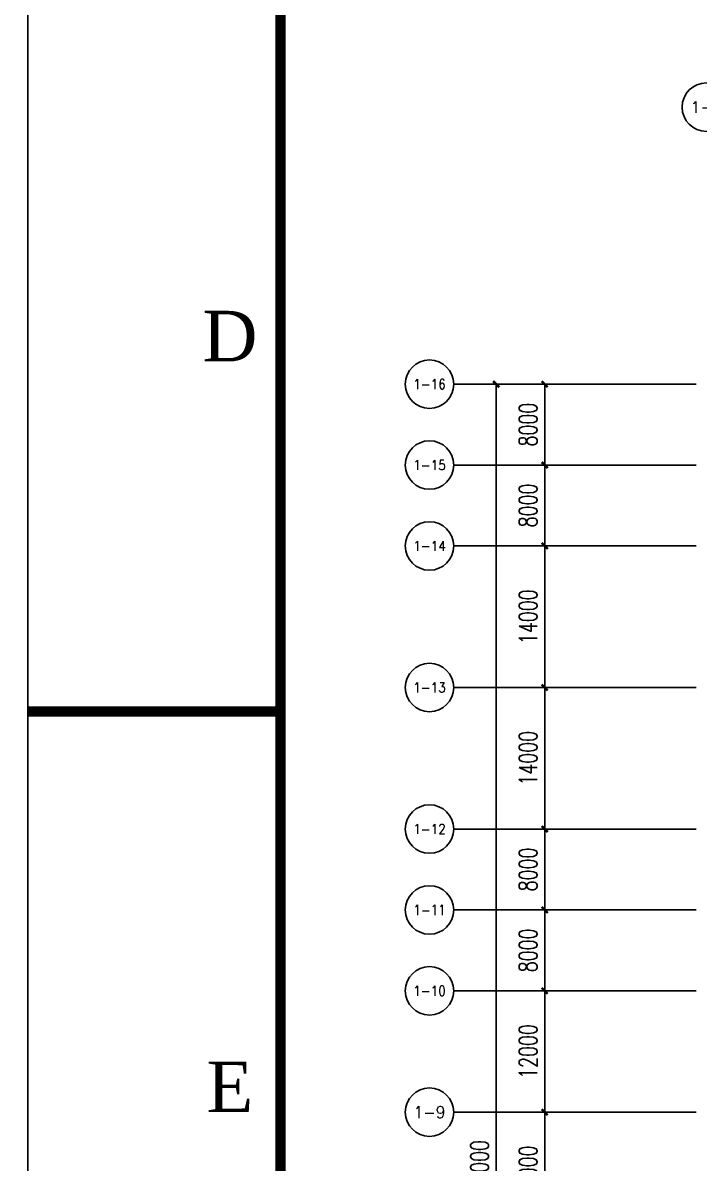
# Model space of a CAD drawing. Header units: millimetres. Extents: x 1218 to 2690, y 1163 to 1758.
# Drawn here: x 1218 to 1284.9, y 1416.1 to 1528.9 of the extents above; entities that cross this region are included whole.
import ezdxf
from ezdxf.enums import TextEntityAlignment as Align

# ---------------------------------------------------------------- set-up
doc = ezdxf.new("R2010")
doc.units = ezdxf.units.MM
doc.layers.add('AXIS', color=3, linetype='Continuous')
doc.layers.add('AXIS_TEXT', color=7, linetype='Continuous')
doc.styles.add('_TCH_AXIS', font='COMPLEX', dxfattribs={"bigfont": 'GBCBIG'})
doc.styles.add('_TCH_DIM_T3', font='SIMPLEX', dxfattribs={"width": 0.705882, "bigfont": 'GBCBIG'})
doc.styles.add('COMPLEX', font='COMPLEX')
doc.styles.add('Times', font='times.ttf')
doc.dimstyles.new('_TCH_ARCH&&600', dxfattribs={"dimtxt": 1785, "dimasz": 600, "dimexe": 1500, "dimexo": 1800, "dimgap": 757.5, "dimtad": 1, "dimdec": 0, "dimtxsty": '_TCH_DIM_T3', "dimblk": 'ARCHTICK', "dimcen": 2.5, "dimclrt": 7, "dimazin": 2, "dimtfac": 1, "dimtdec": 0, "dimtix": 1, "dimtmove": 2, "dimatfit": 3})

# ---------------------------------------------------------------- blocks, each defined once
blk = doc.blocks.new('_ArchTick')
at = {"color": 0, "linetype": 'ByBlock', "const_width": 0.4}
blk.add_lwpolyline([(-0.5, -0.5), (0.5, 0.5)], dxfattribs=at)
blk = doc.blocks.new('*D163')
at = {"layer": 'AXIS', "color": 0, "lineweight": -2, "transparency": 16777216}
for p, q in [((75360, 2022104), (55860, 2022104)), ((57360, 1866104), (57360, 2022104)), ((75360, 1866104), (55860, 1866104))]:
    blk.add_line(p, q, dxfattribs=at)
at = {"layer": 'Defpoints', "color": 0, "transparency": 16777216}
for p in [(57360, 2022104), (77160, 2022104), (77160, 1866104)]:
    blk.add_point(p, dxfattribs=at)
at = {"layer": 'AXIS', "color": 0, "lineweight": -2, "transparency": 16777216, "xscale": 600, "yscale": 600, "zscale": 600}
for p, rotation in [((57360, 2022104), 90), ((57360, 1866104), 270)]:
    blk.add_blockref('_ArchTick', p, dxfattribs=dict(at, rotation=rotation))
at = {"layer": 'AXIS', "color": 7, "transparency": 16777216, "insert": (55710, 1944104), "char_height": 1785, "attachment_point": 5, "rotation": 90, "style": '_TCH_DIM_T3'}
blk.add_mtext('\\A1;156000', dxfattribs=at)
blk = doc.blocks.new('*D171')
at = {"layer": 'AXIS', "color": 0, "lineweight": -2, "transparency": 16777216}
for p, q in [((75360, 1950104), (60660, 1950104)), ((62160, 1938104), (62160, 1950104)), ((75360, 1938104), (60660, 1938104))]:
    blk.add_line(p, q, dxfattribs=at)
at = {"layer": 'Defpoints', "color": 0, "transparency": 16777216}
for p in [(62160, 1950104), (77160, 1950104), (77160, 1938104)]:
    blk.add_point(p, dxfattribs=at)
at = {"layer": 'AXIS', "color": 0, "lineweight": -2, "transparency": 16777216, "xscale": 600, "yscale": 600, "zscale": 600}
for p, rotation in [((62160, 1950104), 90), ((62160, 1938104), 270)]:
    blk.add_blockref('_ArchTick', p, dxfattribs=dict(at, rotation=rotation))
at = {"layer": 'AXIS', "color": 7, "transparency": 16777216, "insert": (60510, 1944104), "char_height": 1785, "attachment_point": 5, "rotation": 90, "style": '_TCH_DIM_T3'}
blk.add_mtext('\\A1;12000', dxfattribs=at)
blk = doc.blocks.new('*D172')
at = {"layer": 'AXIS', "color": 0, "lineweight": -2, "transparency": 16777216}
for p, q in [((75360, 1962104), (60660, 1962104)), ((62160, 1950104), (62160, 1962104)), ((75360, 1950104), (60660, 1950104))]:
    blk.add_line(p, q, dxfattribs=at)
at = {"layer": 'Defpoints', "color": 0, "transparency": 16777216}
for p in [(62160, 1962104), (77160, 1962104), (77160, 1950104)]:
    blk.add_point(p, dxfattribs=at)
at = {"layer": 'AXIS', "color": 0, "lineweight": -2, "transparency": 16777216, "xscale": 600, "yscale": 600, "zscale": 600}
for p, rotation in [((62160, 1962104), 90), ((62160, 1950104), 270)]:
    blk.add_blockref('_ArchTick', p, dxfattribs=dict(at, rotation=rotation))
at = {"layer": 'AXIS', "color": 7, "transparency": 16777216, "insert": (60510, 1956104), "char_height": 1785, "attachment_point": 5, "rotation": 90, "style": '_TCH_DIM_T3'}
blk.add_mtext('\\A1;12000', dxfattribs=at)
blk = doc.blocks.new('*D173')
at = {"layer": 'AXIS', "color": 0, "lineweight": -2, "transparency": 16777216}
for p, q in [((75360, 1970104), (60660, 1970104)), ((62160, 1962104), (62160, 1970104)), ((75360, 1962104), (60660, 1962104))]:
    blk.add_line(p, q, dxfattribs=at)
at = {"layer": 'Defpoints', "color": 0, "transparency": 16777216}
for p in [(62160, 1970104), (77160, 1970104), (77160, 1962104)]:
    blk.add_point(p, dxfattribs=at)
at = {"layer": 'AXIS', "color": 0, "lineweight": -2, "transparency": 16777216, "xscale": 600, "yscale": 600, "zscale": 600}
for p, rotation in [((62160, 1970104), 90), ((62160, 1962104), 270)]:
    blk.add_blockref('_ArchTick', p, dxfattribs=dict(at, rotation=rotation))
at = {"layer": 'AXIS', "color": 7, "transparency": 16777216, "insert": (60510, 1966104), "char_height": 1785, "attachment_point": 5, "rotation": 90, "style": '_TCH_DIM_T3'}
blk.add_mtext('\\A1;8000', dxfattribs=at)
blk = doc.blocks.new('*D174')
at = {"layer": 'AXIS', "color": 0, "lineweight": -2, "transparency": 16777216}
for p, q in [((75360, 1978104), (60660, 1978104)), ((62160, 1970104), (62160, 1978104)), ((75360, 1970104), (60660, 1970104))]:
    blk.add_line(p, q, dxfattribs=at)
at = {"layer": 'Defpoints', "color": 0, "transparency": 16777216}
for p in [(62160, 1978104), (77160, 1978104), (77160, 1970104)]:
    blk.add_point(p, dxfattribs=at)
at = {"layer": 'AXIS', "color": 0, "lineweight": -2, "transparency": 16777216, "xscale": 600, "yscale": 600, "zscale": 600}
for p, rotation in [((62160, 1978104), 90), ((62160, 1970104), 270)]:
    blk.add_blockref('_ArchTick', p, dxfattribs=dict(at, rotation=rotation))
at = {"layer": 'AXIS', "color": 7, "transparency": 16777216, "insert": (60510, 1974104), "char_height": 1785, "attachment_point": 5, "rotation": 90, "style": '_TCH_DIM_T3'}
blk.add_mtext('\\A1;8000', dxfattribs=at)
blk = doc.blocks.new('*D175')
at = {"layer": 'AXIS', "color": 0, "lineweight": -2, "transparency": 16777216}
for p, q in [((75360, 1992104), (60660, 1992104)), ((62160, 1978104), (62160, 1992104)), ((75360, 1978104), (60660, 1978104))]:
    blk.add_line(p, q, dxfattribs=at)
at = {"layer": 'Defpoints', "color": 0, "transparency": 16777216}
for p in [(62160, 1992104), (77160, 1992104), (77160, 1978104)]:
    blk.add_point(p, dxfattribs=at)
at = {"layer": 'AXIS', "color": 0, "lineweight": -2, "transparency": 16777216, "xscale": 600, "yscale": 600, "zscale": 600}
for p, rotation in [((62160, 1992104), 90), ((62160, 1978104), 270)]:
    blk.add_blockref('_ArchTick', p, dxfattribs=dict(at, rotation=rotation))
at = {"layer": 'AXIS', "color": 7, "transparency": 16777216, "insert": (60510, 1985104), "char_height": 1785, "attachment_point": 5, "rotation": 90, "style": '_TCH_DIM_T3'}
blk.add_mtext('\\A1;14000', dxfattribs=at)
blk = doc.blocks.new('*D176')
at = {"layer": 'AXIS', "color": 0, "lineweight": -2, "transparency": 16777216}
for p, q in [((75360, 2006104), (60660, 2006104)), ((62160, 1992104), (62160, 2006104)), ((75360, 1992104), (60660, 1992104))]:
    blk.add_line(p, q, dxfattribs=at)
at = {"layer": 'Defpoints', "color": 0, "transparency": 16777216}
for p in [(62160, 2006104), (77160, 2006104), (77160, 1992104)]:
    blk.add_point(p, dxfattribs=at)
at = {"layer": 'AXIS', "color": 0, "lineweight": -2, "transparency": 16777216, "xscale": 600, "yscale": 600, "zscale": 600}
for p, rotation in [((62160, 2006104), 90), ((62160, 1992104), 270)]:
    blk.add_blockref('_ArchTick', p, dxfattribs=dict(at, rotation=rotation))
at = {"layer": 'AXIS', "color": 7, "transparency": 16777216, "insert": (60510, 1999104), "char_height": 1785, "attachment_point": 5, "rotation": 90, "style": '_TCH_DIM_T3'}
blk.add_mtext('\\A1;14000', dxfattribs=at)
blk = doc.blocks.new('*D177')
at = {"layer": 'AXIS', "color": 0, "lineweight": -2, "transparency": 16777216}
for p, q in [((75360, 2014104), (60660, 2014104)), ((62160, 2006104), (62160, 2014104)), ((75360, 2006104), (60660, 2006104))]:
    blk.add_line(p, q, dxfattribs=at)
at = {"layer": 'Defpoints', "color": 0, "transparency": 16777216}
for p in [(62160, 2014104), (77160, 2014104), (77160, 2006104)]:
    blk.add_point(p, dxfattribs=at)
at = {"layer": 'AXIS', "color": 0, "lineweight": -2, "transparency": 16777216, "xscale": 600, "yscale": 600, "zscale": 600}
for p, rotation in [((62160, 2014104), 90), ((62160, 2006104), 270)]:
    blk.add_blockref('_ArchTick', p, dxfattribs=dict(at, rotation=rotation))
at = {"layer": 'AXIS', "color": 7, "transparency": 16777216, "insert": (60510, 2010104), "char_height": 1785, "attachment_point": 5, "rotation": 90, "style": '_TCH_DIM_T3'}
blk.add_mtext('\\A1;8000', dxfattribs=at)
blk = doc.blocks.new('*D178')
at = {"layer": 'AXIS', "color": 0, "lineweight": -2, "transparency": 16777216}
for p, q in [((75360, 2022104), (60660, 2022104)), ((62160, 2014104), (62160, 2022104)), ((75360, 2014104), (60660, 2014104))]:
    blk.add_line(p, q, dxfattribs=at)
at = {"layer": 'Defpoints', "color": 0, "transparency": 16777216}
for p in [(62160, 2022104), (77160, 2022104), (77160, 2014104)]:
    blk.add_point(p, dxfattribs=at)
at = {"layer": 'AXIS', "color": 0, "lineweight": -2, "transparency": 16777216, "xscale": 600, "yscale": 600, "zscale": 600}
for p, rotation in [((62160, 2022104), 90), ((62160, 2014104), 270)]:
    blk.add_blockref('_ArchTick', p, dxfattribs=dict(at, rotation=rotation))
at = {"layer": 'AXIS', "color": 7, "transparency": 16777216, "insert": (60510, 2018104), "char_height": 1785, "attachment_point": 5, "rotation": 90, "style": '_TCH_DIM_T3'}
blk.add_mtext('\\A1;8000', dxfattribs=at)
blk = doc.blocks.new('_AXISO')
blk.add_circle((0, 0), 0.5)
at = {"layer": 'AXIS_TEXT', "style": 'COMPLEX', "width": 1.041667}
blk.add_attdef('A', text='', height=0.56, dxfattribs=at).set_placement((-0.25, -0.28), (0.25, -0.28), align=Align.FIT)
blk = doc.blocks.new('*D376')
at = {"layer": 'AXIS', "color": 0, "lineweight": -2, "transparency": 16777216}
for p, q in [((75360, 2022104), (55860, 2022104)), ((57360, 1866104), (57360, 2022104)), ((75360, 1866104), (55860, 1866104))]:
    blk.add_line(p, q, dxfattribs=at)
at = {"layer": 'Defpoints', "color": 0, "transparency": 16777216}
for p in [(57360, 2022104), (77160, 2022104), (77160, 1866104)]:
    blk.add_point(p, dxfattribs=at)
at = {"layer": 'AXIS', "color": 0, "lineweight": -2, "transparency": 16777216, "xscale": 600, "yscale": 600, "zscale": 600}
for p, rotation in [((57360, 2022104), 90), ((57360, 1866104), 270)]:
    blk.add_blockref('_ArchTick', p, dxfattribs=dict(at, rotation=rotation))
at = {"layer": 'AXIS', "color": 7, "transparency": 16777216, "insert": (55710, 1944104), "char_height": 1785, "attachment_point": 5, "rotation": 90, "style": '_TCH_DIM_T3'}
blk.add_mtext('\\A1;156000', dxfattribs=at)
blk = doc.blocks.new('*D384')
at = {"layer": 'AXIS', "color": 0, "lineweight": -2, "transparency": 16777216}
for p, q in [((75360, 1950104), (60660, 1950104)), ((62160, 1938104), (62160, 1950104)), ((75360, 1938104), (60660, 1938104))]:
    blk.add_line(p, q, dxfattribs=at)
at = {"layer": 'Defpoints', "color": 0, "transparency": 16777216}
for p in [(62160, 1950104), (77160, 1950104), (77160, 1938104)]:
    blk.add_point(p, dxfattribs=at)
at = {"layer": 'AXIS', "color": 0, "lineweight": -2, "transparency": 16777216, "xscale": 600, "yscale": 600, "zscale": 600}
for p, rotation in [((62160, 1950104), 90), ((62160, 1938104), 270)]:
    blk.add_blockref('_ArchTick', p, dxfattribs=dict(at, rotation=rotation))
at = {"layer": 'AXIS', "color": 7, "transparency": 16777216, "insert": (60510, 1944104), "char_height": 1785, "attachment_point": 5, "rotation": 90, "style": '_TCH_DIM_T3'}
blk.add_mtext('\\A1;12000', dxfattribs=at)
blk = doc.blocks.new('*D385')
at = {"layer": 'AXIS', "color": 0, "lineweight": -2, "transparency": 16777216}
for p, q in [((75360, 1962104), (60660, 1962104)), ((62160, 1950104), (62160, 1962104)), ((75360, 1950104), (60660, 1950104))]:
    blk.add_line(p, q, dxfattribs=at)
at = {"layer": 'Defpoints', "color": 0, "transparency": 16777216}
for p in [(62160, 1962104), (77160, 1962104), (77160, 1950104)]:
    blk.add_point(p, dxfattribs=at)
at = {"layer": 'AXIS', "color": 0, "lineweight": -2, "transparency": 16777216, "xscale": 600, "yscale": 600, "zscale": 600}
for p, rotation in [((62160, 1962104), 90), ((62160, 1950104), 270)]:
    blk.add_blockref('_ArchTick', p, dxfattribs=dict(at, rotation=rotation))
at = {"layer": 'AXIS', "color": 7, "transparency": 16777216, "insert": (60510, 1956104), "char_height": 1785, "attachment_point": 5, "rotation": 90, "style": '_TCH_DIM_T3'}
blk.add_mtext('\\A1;12000', dxfattribs=at)
blk = doc.blocks.new('*D386')
at = {"layer": 'AXIS', "color": 0, "lineweight": -2, "transparency": 16777216}
for p, q in [((75360, 1970104), (60660, 1970104)), ((62160, 1962104), (62160, 1970104)), ((75360, 1962104), (60660, 1962104))]:
    blk.add_line(p, q, dxfattribs=at)
at = {"layer": 'Defpoints', "color": 0, "transparency": 16777216}
for p in [(62160, 1970104), (77160, 1970104), (77160, 1962104)]:
    blk.add_point(p, dxfattribs=at)
at = {"layer": 'AXIS', "color": 0, "lineweight": -2, "transparency": 16777216, "xscale": 600, "yscale": 600, "zscale": 600}
for p, rotation in [((62160, 1970104), 90), ((62160, 1962104), 270)]:
    blk.add_blockref('_ArchTick', p, dxfattribs=dict(at, rotation=rotation))
at = {"layer": 'AXIS', "color": 7, "transparency": 16777216, "insert": (60510, 1966104), "char_height": 1785, "attachment_point": 5, "rotation": 90, "style": '_TCH_DIM_T3'}
blk.add_mtext('\\A1;8000', dxfattribs=at)
blk = doc.blocks.new('*D387')
at = {"layer": 'AXIS', "color": 0, "lineweight": -2, "transparency": 16777216}
for p, q in [((75360, 1978104), (60660, 1978104)), ((62160, 1970104), (62160, 1978104)), ((75360, 1970104), (60660, 1970104))]:
    blk.add_line(p, q, dxfattribs=at)
at = {"layer": 'Defpoints', "color": 0, "transparency": 16777216}
for p in [(62160, 1978104), (77160, 1978104), (77160, 1970104)]:
    blk.add_point(p, dxfattribs=at)
at = {"layer": 'AXIS', "color": 0, "lineweight": -2, "transparency": 16777216, "xscale": 600, "yscale": 600, "zscale": 600}
for p, rotation in [((62160, 1978104), 90), ((62160, 1970104), 270)]:
    blk.add_blockref('_ArchTick', p, dxfattribs=dict(at, rotation=rotation))
at = {"layer": 'AXIS', "color": 7, "transparency": 16777216, "insert": (60510, 1974104), "char_height": 1785, "attachment_point": 5, "rotation": 90, "style": '_TCH_DIM_T3'}
blk.add_mtext('\\A1;8000', dxfattribs=at)
blk = doc.blocks.new('*D388')
at = {"layer": 'AXIS', "color": 0, "lineweight": -2, "transparency": 16777216}
for p, q in [((75360, 1992104), (60660, 1992104)), ((62160, 1978104), (62160, 1992104)), ((75360, 1978104), (60660, 1978104))]:
    blk.add_line(p, q, dxfattribs=at)
at = {"layer": 'Defpoints', "color": 0, "transparency": 16777216}
for p in [(62160, 1992104), (77160, 1992104), (77160, 1978104)]:
    blk.add_point(p, dxfattribs=at)
at = {"layer": 'AXIS', "color": 0, "lineweight": -2, "transparency": 16777216, "xscale": 600, "yscale": 600, "zscale": 600}
for p, rotation in [((62160, 1992104), 90), ((62160, 1978104), 270)]:
    blk.add_blockref('_ArchTick', p, dxfattribs=dict(at, rotation=rotation))
at = {"layer": 'AXIS', "color": 7, "transparency": 16777216, "insert": (60510, 1985104), "char_height": 1785, "attachment_point": 5, "rotation": 90, "style": '_TCH_DIM_T3'}
blk.add_mtext('\\A1;14000', dxfattribs=at)
blk = doc.blocks.new('*D389')
at = {"layer": 'AXIS', "color": 0, "lineweight": -2, "transparency": 16777216}
for p, q in [((75360, 2006104), (60660, 2006104)), ((62160, 1992104), (62160, 2006104)), ((75360, 1992104), (60660, 1992104))]:
    blk.add_line(p, q, dxfattribs=at)
at = {"layer": 'Defpoints', "color": 0, "transparency": 16777216}
for p in [(62160, 2006104), (77160, 2006104), (77160, 1992104)]:
    blk.add_point(p, dxfattribs=at)
at = {"layer": 'AXIS', "color": 0, "lineweight": -2, "transparency": 16777216, "xscale": 600, "yscale": 600, "zscale": 600}
for p, rotation in [((62160, 2006104), 90), ((62160, 1992104), 270)]:
    blk.add_blockref('_ArchTick', p, dxfattribs=dict(at, rotation=rotation))
at = {"layer": 'AXIS', "color": 7, "transparency": 16777216, "insert": (60510, 1999104), "char_height": 1785, "attachment_point": 5, "rotation": 90, "style": '_TCH_DIM_T3'}
blk.add_mtext('\\A1;14000', dxfattribs=at)
blk = doc.blocks.new('*D390')
at = {"layer": 'AXIS', "color": 0, "lineweight": -2, "transparency": 16777216}
for p, q in [((75360, 2014104), (60660, 2014104)), ((62160, 2006104), (62160, 2014104)), ((75360, 2006104), (60660, 2006104))]:
    blk.add_line(p, q, dxfattribs=at)
at = {"layer": 'Defpoints', "color": 0, "transparency": 16777216}
for p in [(62160, 2014104), (77160, 2014104), (77160, 2006104)]:
    blk.add_point(p, dxfattribs=at)
at = {"layer": 'AXIS', "color": 0, "lineweight": -2, "transparency": 16777216, "xscale": 600, "yscale": 600, "zscale": 600}
for p, rotation in [((62160, 2014104), 90), ((62160, 2006104), 270)]:
    blk.add_blockref('_ArchTick', p, dxfattribs=dict(at, rotation=rotation))
at = {"layer": 'AXIS', "color": 7, "transparency": 16777216, "insert": (60510, 2010104), "char_height": 1785, "attachment_point": 5, "rotation": 90, "style": '_TCH_DIM_T3'}
blk.add_mtext('\\A1;8000', dxfattribs=at)
blk = doc.blocks.new('*D391')
at = {"layer": 'AXIS', "color": 0, "lineweight": -2, "transparency": 16777216}
for p, q in [((75360, 2022104), (60660, 2022104)), ((62160, 2014104), (62160, 2022104)), ((75360, 2014104), (60660, 2014104))]:
    blk.add_line(p, q, dxfattribs=at)
at = {"layer": 'Defpoints', "color": 0, "transparency": 16777216}
for p in [(62160, 2022104), (77160, 2022104), (77160, 2014104)]:
    blk.add_point(p, dxfattribs=at)
at = {"layer": 'AXIS', "color": 0, "lineweight": -2, "transparency": 16777216, "xscale": 600, "yscale": 600, "zscale": 600}
for p, rotation in [((62160, 2022104), 90), ((62160, 2014104), 270)]:
    blk.add_blockref('_ArchTick', p, dxfattribs=dict(at, rotation=rotation))
at = {"layer": 'AXIS', "color": 7, "transparency": 16777216, "insert": (60510, 2018104), "char_height": 1785, "attachment_point": 5, "rotation": 90, "style": '_TCH_DIM_T3'}
blk.add_mtext('\\A1;8000', dxfattribs=at)
blk = doc.blocks.new('*U717')
at = {"color": 5}
blk.add_lwpolyline([(0, 0), (1471, 0), (1471, 594), (0, 594)], close=True, dxfattribs=at)
blk = doc.blocks.new('DT1')
at = {"layer": 'AXIS', "color": 252, "true_color": 0x939598}
for p, q in [((77159.9, 2022103.7), (53159.9, 2022103.7)), ((77159.9, 2014103.7), (53159.9, 2014103.7)), ((77159.9, 2006103.7), (53159.9, 2006103.7)), ((77159.9, 1992103.7), (53159.9, 1992103.7)), ((77159.9, 1978103.7), (53159.9, 1978103.7)), ((77159.9, 1970103.7), (53159.9, 1970103.7)), ((77159.9, 1962103.7), (53159.9, 1962103.7)), ((77159.9, 1950103.7), (53159.9, 1950103.7))]:
    blk.add_line(p, q, dxfattribs=at)
ref = blk.add_blockref('_AXISO', (78159.9, 2049503.7), dxfattribs=dict(at, xscale=4800, yscale=4800, zscale=4800))
ref.add_attrib('A', '1-A', dxfattribs={"layer": 'AXIS_TEXT', "height": 1126.69, "style": '_TCH_AXIS'}).set_placement((76577.1, 2048940.4), (79742.6, 2048940.4), align=Align.FIT)
ref = blk.add_blockref('_AXISO', (50759.9, 2022103.7), dxfattribs=dict(at, xscale=4800, yscale=4800, zscale=4800))
ref.add_attrib('A', '1-16', dxfattribs={"layer": 'AXIS_TEXT', "height": 965.49, "style": '_TCH_AXIS'}).set_placement((49150.7, 2021621), (52369, 2021621), align=Align.FIT)
ref = blk.add_blockref('_AXISO', (50759.9, 2014103.7), dxfattribs=dict(at, xscale=4800, yscale=4800, zscale=4800))
ref.add_attrib('A', '1-15', dxfattribs={"layer": 'AXIS_TEXT', "height": 965.49, "style": '_TCH_AXIS'}).set_placement((49150.7, 2013621), (52369, 2013621), align=Align.FIT)
ref = blk.add_blockref('_AXISO', (50759.9, 2006103.7), dxfattribs=dict(at, xscale=4800, yscale=4800, zscale=4800))
ref.add_attrib('A', '1-14', dxfattribs={"layer": 'AXIS_TEXT', "height": 940.8, "style": '_TCH_AXIS'}).set_placement((49147.1, 2005633.3), (52372.7, 2005633.3), align=Align.FIT)
ref = blk.add_blockref('_AXISO', (50759.9, 1992103.7), dxfattribs=dict(at, xscale=4800, yscale=4800, zscale=4800))
ref.add_attrib('A', '1-13', dxfattribs={"layer": 'AXIS_TEXT', "height": 965.49, "style": '_TCH_AXIS'}).set_placement((49150.7, 1991621), (52369, 1991621), align=Align.FIT)
ref = blk.add_blockref('_AXISO', (50759.9, 1978103.7), dxfattribs=dict(at, xscale=4800, yscale=4800, zscale=4800))
ref.add_attrib('A', '1-12', dxfattribs={"layer": 'AXIS_TEXT', "height": 965.49, "style": '_TCH_AXIS'}).set_placement((49150.7, 1977621), (52369, 1977621), align=Align.FIT)
ref = blk.add_blockref('_AXISO', (50759.9, 1970103.7), dxfattribs=dict(at, xscale=4800, yscale=4800, zscale=4800))
ref.add_attrib('A', '1-11', dxfattribs={"layer": 'AXIS_TEXT', "height": 1032.97, "style": '_TCH_AXIS'}).set_placement((49161.2, 1969587.2), (52358.5, 1969587.2), align=Align.FIT)
ref = blk.add_blockref('_AXISO', (50759.9, 1962103.7), dxfattribs=dict(at, xscale=4800, yscale=4800, zscale=4800))
ref.add_attrib('A', '1-10', dxfattribs={"layer": 'AXIS_TEXT', "height": 965.49, "style": '_TCH_AXIS'}).set_placement((49150.7, 1961621), (52369, 1961621), align=Align.FIT)
ref = blk.add_blockref('_AXISO', (50759.9, 1950103.7), dxfattribs=dict(at, xscale=4800, yscale=4800, zscale=4800))
ref.add_attrib('A', '1-9', dxfattribs={"layer": 'AXIS_TEXT', "height": 1198.52, "style": '_TCH_AXIS'}).set_placement((49190.4, 1949504.5), (52329.4, 1949504.5), align=Align.FIT)
for p1, p2, distance, picture, middle in [((77159.9, 1866103.7), (77159.9, 2022103.7), 19800, '*D163', (55709.9, 1944103.7)), ((77159.9, 1866103.7), (77159.9, 2022103.7), 19800, '*D376', (55709.9, 1944103.7)), ((77159.9, 2014103.7), (77159.9, 2022103.7), 15000, '*D178', (60509.9, 2018103.7)), ((77159.9, 2014103.7), (77159.9, 2022103.7), 15000, '*D391', (60509.9, 2018103.7)), ((77159.9, 2006103.7), (77159.9, 2014103.7), 15000, '*D177', (60509.9, 2010103.7)), ((77159.9, 2006103.7), (77159.9, 2014103.7), 15000, '*D390', (60509.9, 2010103.7)), ((77159.9, 1992103.7), (77159.9, 2006103.7), 15000, '*D176', (60509.9, 1999103.7)), ((77159.9, 1992103.7), (77159.9, 2006103.7), 15000, '*D389', (60509.9, 1999103.7)), ((77159.9, 1978103.7), (77159.9, 1992103.7), 15000, '*D175', (60509.9, 1985103.7)), ((77159.9, 1978103.7), (77159.9, 1992103.7), 15000, '*D388', (60509.9, 1985103.7)), ((77159.9, 1970103.7), (77159.9, 1978103.7), 15000, '*D174', (60509.9, 1974103.7)), ((77159.9, 1970103.7), (77159.9, 1978103.7), 15000, '*D387', (60509.9, 1974103.7)), ((77159.9, 1962103.7), (77159.9, 1970103.7), 15000, '*D173', (60509.9, 1966103.7)), ((77159.9, 1962103.7), (77159.9, 1970103.7), 15000, '*D386', (60509.9, 1966103.7)), ((77159.9, 1950103.7), (77159.9, 1962103.7), 15000, '*D172', (60509.9, 1956103.7)), ((77159.9, 1950103.7), (77159.9, 1962103.7), 15000, '*D385', (60509.9, 1956103.7)), ((77159.9, 1938103.7), (77159.9, 1950103.7), 15000, '*D171', (60509.9, 1944103.7)), ((77159.9, 1938103.7), (77159.9, 1950103.7), 15000, '*D384', (60509.9, 1944103.7))]:
    dim = blk.add_aligned_dim(p1=p1, p2=p2, distance=distance, dimstyle='_TCH_ARCH&&600', dxfattribs=at)
    dim.commit()
    dim.dimension.update_dxf_attribs({"geometry": picture, "text_midpoint": middle})

msp = doc.modelspace()

# ---------------------------------------------------------------- linework, layer by layer
at = {"color": 5}
msp.add_line((1218.469, 1460.775), (1243.469, 1460.775), dxfattribs=at)
at = {"color": 5, "const_width": 1}
msp.add_lwpolyline([(1243.469, 1173.775), (2679.469, 1173.775), (2679.469, 1747.775), (1243.469, 1747.775)], close=True, dxfattribs=at)
msp.add_lwpolyline([(1218.469, 1460.775), (1243.469, 1460.775)], dxfattribs=at)

# ---------------------------------------------------------------- block references
msp.add_blockref('*U717', (1218.469, 1163.775))
at = {"xscale": 0.001, "yscale": 0.001, "zscale": 0.001}
msp.add_blockref('DT1', (1207.461, -528.954, 12.3), dxfattribs=at)

# ---------------------------------------------------------------- texts
at = {"color": 4, "style": 'Times'}
for s, p in [('D', (1238.469, 1497.9)), ('E', (1238.469, 1423.65))]:
    msp.add_text(s, height=5, dxfattribs=at).set_placement(p, align=Align.MIDDLE)

doc.saveas('drawing.dxf')
